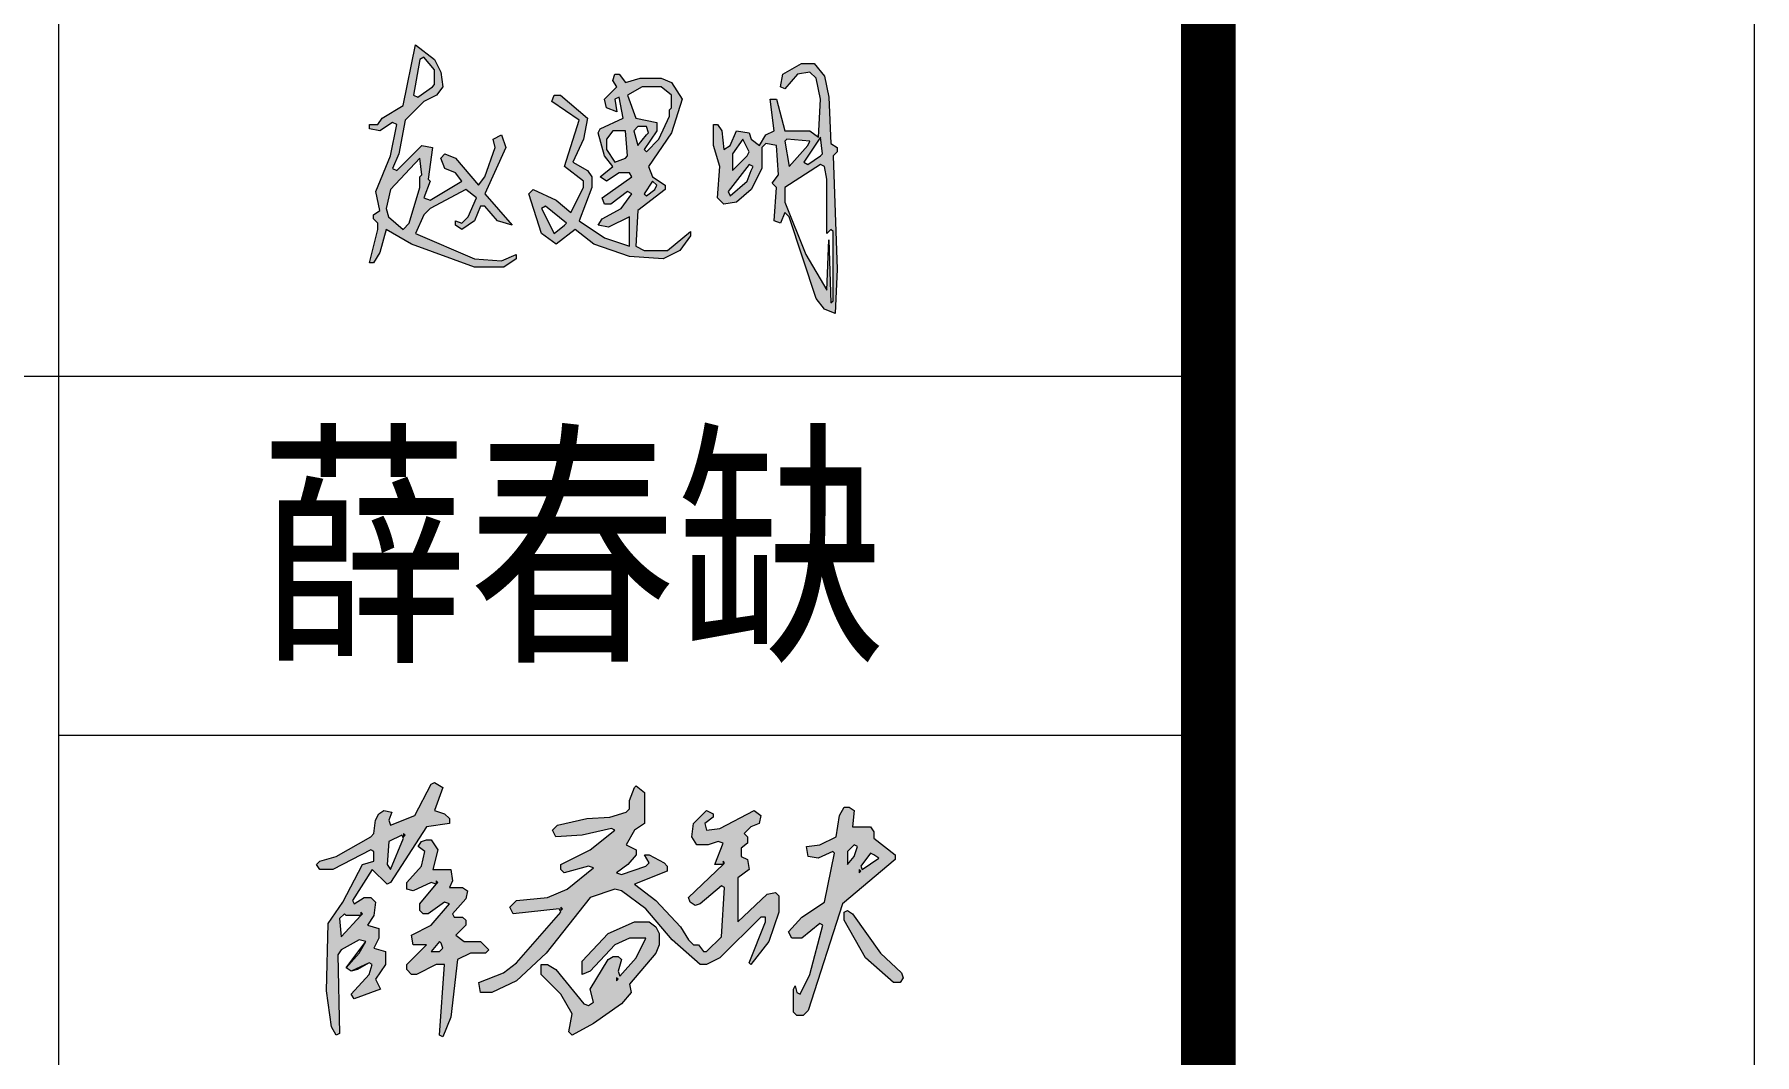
# Model space of a CAD drawing. Header units: inches. Extents: x -3272461 to -2504170, y 403793 to 1071042.
# Drawn here: x -2945426 to -2940702, y 654995 to 657795 of the extents above; entities that cross this region are included whole.
import ezdxf
from ezdxf.enums import TextEntityAlignment as Align

# ---------------------------------------------------------------- set-up
doc = ezdxf.new("R2010")
doc.units = ezdxf.units.IN
doc.header["$LTSCALE"] = 1000
doc.header["$MEASUREMENT"] = 0
doc.linetypes.add('LENGSHUI', pattern=[22, 20, -1, 0, -1])
doc.layers.get('0').update_dxf_attribs({"lineweight": 18})
doc.layers.add('00签名', color=7, linetype='LENGSHUI', lineweight=18)
doc.layers.add('PUB_TITLE', color=153, linetype='Continuous', lineweight=18)
doc.styles.add('-黑体', font='', dxfattribs={"width": 0.7})
doc.styles.get('-黑体').set_extended_font_data('微软雅黑')

msp = doc.modelspace()

# ---------------------------------------------------------------- hatches: boundary and pattern name
h = msp.add_hatch(color=256)
h.paths.add_polyline_path([(-2944412.3, 655588.3), (-2944416.8, 655597.3), (-2944452.8, 655579.3), (-2944457.3, 655516.3), (-2944448.3, 655502.8)], flags=0)
h.paths.add_polyline_path([(-2944335.8, 655736.8), (-2944326.8, 655741.3), (-2944304.3, 655727.8), (-2944326.8, 655664.8), (-2944299.8, 655655.8), (-2944286.3, 655642.3), (-2944286.3, 655628.8), (-2944349.3, 655619.8), (-2944448.3, 655466.8), (-2944457.3, 655462.3), (-2944497.8, 655502.8), (-2944551.8, 655417.3), (-2944547.3, 655408.3), (-2944520.3, 655426.3), (-2944502.3, 655426.3), (-2944488.8, 655412.8), (-2944493.3, 655376.8), (-2944511.3, 655349.8), (-2944479.8, 655340.8), (-2944479.8, 655313.8), (-2944493.3, 655286.8), (-2944461.8, 655277.8), (-2944461.8, 655241.8), (-2944488.8, 655201.3), (-2944475.3, 655174.3), (-2944547.3, 655147.3), (-2944556.3, 655160.8), (-2944506.8, 655214.8), (-2944497.8, 655241.8), (-2944506.8, 655246.3), (-2944538.3, 655228.3), (-2944556.3, 655223.8), (-2944569.8, 655232.8), (-2944533.8, 655273.3), (-2944515.8, 655304.8), (-2944533.8, 655309.3), (-2944583.3, 655282.3), (-2944592.3, 655268.8), (-2944587.8, 655052.8), (-2944596.8, 655048.3), (-2944610.3, 655070.8), (-2944623.8, 655169.8), (-2944619.3, 655354.3), (-2944578.8, 655412.8), (-2944524.8, 655516.3), (-2944493.3, 655525.3), (-2944493.3, 655552.3), (-2944502.3, 655556.8), (-2944605.8, 655502.8), (-2944641.8, 655502.8), (-2944650.8, 655516.3), (-2944641.8, 655525.3), (-2944596.8, 655538.8), (-2944502.3, 655592.8), (-2944493.3, 655601.8), (-2944488.8, 655637.8), (-2944479.8, 655655.8), (-2944466.3, 655664.8), (-2944443.8, 655660.3), (-2944452.8, 655637.8), (-2944448.3, 655624.3), (-2944380.8, 655651.3)], flags=0)
h.paths.add_polyline_path([(-2944569.8, 655376.8), (-2944574.3, 655381.3), (-2944587.8, 655367.8), (-2944583.3, 655318.3), (-2944529.3, 655376.8)], flags=0)
h.paths.add_polyline_path([(-2944349.3, 655583.8), (-2944335.8, 655583.8), (-2944317.8, 655556.8), (-2944331.3, 655502.8), (-2944281.8, 655502.8), (-2944277.3, 655471.3), (-2944286.3, 655453.3), (-2944250.3, 655453.3), (-2944236.8, 655444.3), (-2944241.3, 655421.8), (-2944277.3, 655381.3), (-2944272.8, 655372.3), (-2944250.3, 655372.3), (-2944241.3, 655363.3), (-2944241.3, 655349.8), (-2944268.3, 655322.8), (-2944245.8, 655304.8), (-2944200.8, 655304.8), (-2944178.3, 655282.3), (-2944187.3, 655273.3), (-2944227.8, 655273.3), (-2944263.8, 655255.3), (-2944281.8, 655097.8), (-2944304.3, 655043.8), (-2944313.3, 655048.3), (-2944299.8, 655241.8), (-2944322.3, 655241.8), (-2944376.3, 655214.8), (-2944389.8, 655214.8), (-2944403.3, 655228.3), (-2944403.3, 655241.8), (-2944349.3, 655295.8), (-2944385.3, 655295.8), (-2944389.8, 655322.8), (-2944335.8, 655349.8), (-2944286.3, 655408.3), (-2944299.8, 655412.8), (-2944344.8, 655381.3), (-2944358.3, 655381.3), (-2944367.3, 655390.3), (-2944367.3, 655408.3), (-2944322.3, 655462.3), (-2944335.8, 655466.8), (-2944385.3, 655444.3), (-2944403.3, 655448.8), (-2944403.3, 655466.8), (-2944362.8, 655511.8), (-2944353.8, 655552.3), (-2944371.8, 655565.8), (-2944362.8, 655579.3)], flags=0)
h.paths.add_polyline_path([(-2944308.8, 655300.3), (-2944313.3, 655304.8), (-2944335.8, 655277.8), (-2944313.3, 655277.8), (-2944304.3, 655286.8)], flags=0)
h.paths.add_polyline_path([(-2943777.8, 655727.8), (-2943773.3, 655732.3), (-2943750.8, 655714.3), (-2943750.8, 655628.8), (-2943777.8, 655610.8), (-2943800.3, 655570.3), (-2943773.3, 655556.8), (-2943773.3, 655543.3), (-2943795.8, 655516.3), (-2943827.3, 655493.8), (-2943813.8, 655489.3), (-2943746.3, 655511.8), (-2943737.3, 655520.8), (-2943750.8, 655543.3), (-2943737.3, 655543.3), (-2943696.8, 655520.8), (-2943687.8, 655511.8), (-2943687.8, 655498.3), (-2943777.8, 655462.3), (-2943719.3, 655417.3), (-2943651.8, 655345.3), (-2943629.3, 655309.3), (-2943615.8, 655295.8), (-2943602.3, 655295.8), (-2943588.8, 655277.8), (-2943579.8, 655277.8), (-2943539.3, 655318.3), (-2943530.3, 655453.3), (-2943539.3, 655457.8), (-2943597.8, 655408.3), (-2943611.3, 655403.8), (-2943624.8, 655412.8), (-2943629.3, 655426.3), (-2943534.8, 655516.3), (-2943557.3, 655516.3), (-2943534.8, 655574.8), (-2943548.3, 655579.3), (-2943575.3, 655570.3), (-2943606.8, 655570.3), (-2943620.3, 655592.8), (-2943615.8, 655628.8), (-2943579.8, 655664.8), (-2943561.8, 655655.8), (-2943561.8, 655646.8), (-2943584.3, 655628.8), (-2943579.8, 655610.8), (-2943543.8, 655615.3), (-2943449.3, 655664.8), (-2943431.3, 655651.3), (-2943435.8, 655628.8), (-2943458.3, 655619.8), (-2943476.3, 655601.8), (-2943467.3, 655592.8), (-2943467.3, 655574.8), (-2943485.3, 655561.3), (-2943485.3, 655538.8), (-2943467.3, 655529.8), (-2943462.8, 655502.8), (-2943494.3, 655480.3), (-2943494.3, 655358.8), (-2943413.3, 655435.3), (-2943390.8, 655439.8), (-2943381.8, 655430.8), (-2943381.8, 655385.8), (-2943408.8, 655304.8), (-2943458.3, 655241.8), (-2943462.8, 655246.3), (-2943417.8, 655358.8), (-2943417.8, 655372.3), (-2943431.3, 655372.3), (-2943543.8, 655259.8), (-2943579.8, 655241.8), (-2943597.8, 655241.8), (-2943674.3, 655309.3), (-2943746.3, 655394.8), (-2943813.8, 655444.3), (-2943831.8, 655448.8), (-2943899.3, 655426.3), (-2944020.8, 655273.3), (-2944101.8, 655196.8), (-2944169.3, 655165.3), (-2944200.8, 655165.3), (-2944205.3, 655192.3), (-2944137.8, 655219.3), (-2944101.8, 655246.3), (-2943980.3, 655385.8), (-2943984.8, 655394.8), (-2944110.8, 655381.3), (-2944119.8, 655399.3), (-2944101.8, 655417.3), (-2944016.3, 655426.3), (-2943962.3, 655448.8), (-2943890.3, 655507.3), (-2943903.8, 655511.8), (-2943971.3, 655493.8), (-2943980.3, 655502.8), (-2943980.3, 655516.3), (-2943899.3, 655556.8), (-2943831.8, 655610.8), (-2943840.8, 655615.3), (-2943921.8, 655597.3), (-2943993.8, 655592.8), (-2944002.8, 655610.8), (-2943989.3, 655624.3), (-2943908.3, 655642.3), (-2943845.3, 655646.8), (-2943800.3, 655660.3), (-2943791.3, 655669.3), (-2943791.3, 655691.8)], flags=0)
h.paths.add_polyline_path([(-2943777.8, 655358.8), (-2943737.3, 655358.8), (-2943719.3, 655345.3), (-2943710.3, 655327.3), (-2943710.3, 655295.8), (-2943719.3, 655273.3), (-2943791.3, 655187.8), (-2943786.8, 655165.3), (-2943813.8, 655133.8), (-2943890.3, 655079.8), (-2943948.8, 655048.3), (-2943957.8, 655057.3), (-2943948.8, 655106.8), (-2943980.3, 655160.8), (-2944034.3, 655214.8), (-2944034.3, 655241.8), (-2944016.3, 655241.8), (-2943993.8, 655228.3), (-2943917.3, 655133.8), (-2943903.8, 655129.3), (-2943890.3, 655138.3), (-2943899.3, 655174.3), (-2943849.8, 655255.3), (-2943836.3, 655264.3), (-2943822.8, 655264.3), (-2943813.8, 655255.3), (-2943822.8, 655223.8), (-2943818.3, 655210.3), (-2943773.3, 655259.8), (-2943746.3, 655313.8), (-2943791.3, 655313.8), (-2943831.8, 655295.8), (-2943899.3, 655223.8), (-2943921.8, 655214.8), (-2943921.8, 655250.8), (-2943849.8, 655327.3)], flags=0)
h.paths.add_polyline_path([(-2943201.8, 655673.8), (-2943188.3, 655673.8), (-2943174.8, 655664.8), (-2943179.3, 655619.8), (-2943129.8, 655619.8), (-2943120.8, 655606.3), (-2943120.8, 655588.3), (-2943062.3, 655543.3), (-2943062.3, 655529.8), (-2943206.3, 655408.3), (-2943300.8, 655115.8), (-2943314.3, 655102.3), (-2943332.3, 655102.3), (-2943341.3, 655111.3), (-2943341.3, 655174.3), (-2943336.8, 655183.3), (-2943332.3, 655165.3), (-2943323.3, 655160.8), (-2943296.3, 655214.8), (-2943260.3, 655349.8), (-2943269.3, 655354.3), (-2943318.8, 655313.8), (-2943345.8, 655313.8), (-2943354.8, 655331.8), (-2943318.8, 655372.3), (-2943255.8, 655412.8), (-2943228.8, 655547.8), (-2943233.3, 655552.3), (-2943273.8, 655534.3), (-2943300.8, 655538.8), (-2943305.3, 655565.8), (-2943269.3, 655570.3), (-2943224.3, 655592.8), (-2943215.3, 655651.3)], flags=0)
h.paths.add_polyline_path([(-2943201.8, 655385.8), (-2943192.8, 655390.3), (-2943179.3, 655381.3), (-2943102.8, 655273.3), (-2943044.3, 655219.3), (-2943039.8, 655205.8), (-2943048.8, 655192.3), (-2943066.8, 655192.3), (-2943143.3, 655259.8), (-2943201.8, 655363.3)], flags=0)
h.paths.add_polyline_path([(-2943120.8, 655543.3), (-2943129.8, 655547.8), (-2943156.8, 655511.8), (-2943152.3, 655502.8), (-2943107.3, 655534.3)], flags=0)
h.paths.add_polyline_path([(-2943165.8, 655565.8), (-2943174.8, 655570.3), (-2943192.8, 655552.3), (-2943192.8, 655516.3), (-2943174.8, 655538.8)], flags=0)
at = {"layer": '00签名', "linetype": 'Continuous'}
h = msp.add_hatch(color=256, dxfattribs=at)
h.paths.add_polyline_path([(-2944355.9, 657611.3), (-2944321.3, 657628.6), (-2944304, 657651.6), (-2944309.8, 657691.9), (-2944327.1, 657726.5), (-2944378.9, 657766.8), (-2944413.5, 657599.8), (-2944471.1, 657565.2), (-2944482.6, 657547.9), (-2944505.6, 657547.9), (-2944505.6, 657536.4), (-2944476.8, 657530.7), (-2944442.3, 657553.7), (-2944430.8, 657547.9), (-2944448, 657461.5), (-2944488.4, 657363.6), (-2944476.8, 657311.8), (-2944494.1, 657300.3), (-2944494.1, 657288.7), (-2944482.6, 657277.2), (-2944482.6, 657259.9), (-2944505.6, 657167.8), (-2944494.1, 657167.8), (-2944476.8, 657196.6), (-2944459.6, 657259.9), (-2944390.4, 657219.6), (-2944217.6, 657156.3), (-2944137, 657156.3), (-2944102.4, 657179.3), (-2944102.4, 657190.8), (-2944142.8, 657173.5), (-2944217.6, 657179.3), (-2944378.9, 657248.4), (-2944355.9, 657300.3), (-2944338.6, 657317.5), (-2944240.7, 657369.4), (-2944211.9, 657346.3), (-2944234.9, 657294.5), (-2944252.2, 657277.2), (-2944269.5, 657283), (-2944269.5, 657271.5), (-2944252.2, 657259.9), (-2944217.6, 657283), (-2944200.4, 657323.3), (-2944188.8, 657323.3), (-2944154.3, 657283), (-2944114, 657271.5), (-2944188.8, 657357.9), (-2944131.2, 657484.6), (-2944142.8, 657519.1), (-2944165.8, 657507.6), (-2944160, 657484.6), (-2944188.8, 657403.9), (-2944206.1, 657380.9), (-2944269.5, 657455.8), (-2944298.3, 657467.3), (-2944309.8, 657455.8), (-2944298.3, 657427), (-2944269.5, 657415.5), (-2944252.2, 657392.4), (-2944338.6, 657340.6), (-2944355.9, 657346.3), (-2944338.6, 657392.4), (-2944344.4, 657398.2), (-2944332.8, 657484.6), (-2944361.6, 657490.3), (-2944430.8, 657421.2), (-2944442.3, 657427), (-2944425, 657467.3), (-2944407.7, 657559.5)], flags=0)
h.paths.add_polyline_path([(-2944384.7, 657628.6), (-2944367.4, 657726.5), (-2944355.9, 657732.3), (-2944327.1, 657697.7), (-2944327.1, 657657.4), (-2944332.8, 657651.6), (-2944373.2, 657622.8)], flags=0)
h.paths.add_polyline_path([(-2944367.4, 657455.8), (-2944361.6, 657409.7), (-2944367.4, 657403.9), (-2944367.4, 657375.1), (-2944396.2, 657277.2), (-2944413.5, 657259.9), (-2944453.8, 657294.5), (-2944459.6, 657317.5), (-2944448, 657369.4)], flags=0)
h = msp.add_hatch(color=256, dxfattribs=at)
h.paths.add_polyline_path([(-2943676.2, 657663.1), (-2943705, 657674.7), (-2943762.6, 657674.7), (-2943802.9, 657663.1), (-2943820.2, 657686.2), (-2943831.7, 657686.2), (-2943837.5, 657668.9), (-2943826, 657651.6), (-2943860.5, 657617.1), (-2943854.8, 657594), (-2943826, 657582.5), (-2943831.7, 657617.1), (-2943820.2, 657622.8), (-2943808.7, 657565.2), (-2943872, 657536.4), (-2943877.8, 657524.9), (-2943860.5, 657461.5), (-2943837.5, 657432.7), (-2943872, 657403.9), (-2943854.8, 657392.4), (-2943820.2, 657415.5), (-2943791.4, 657415.5), (-2943785.6, 657403.9), (-2943866.3, 657346.3), (-2943860.5, 657329.1), (-2943843.2, 657329.1), (-2943797.2, 657363.6), (-2943785.6, 657357.9), (-2943814.4, 657317.5), (-2943866.3, 657288.7), (-2943877.8, 657271.5), (-2943849, 657265.7), (-2943791.4, 657294.5), (-2943791.4, 657213.9), (-2943860.5, 657236.9), (-2943929.6, 657283), (-2943895.1, 657375.1), (-2943895.1, 657403.9), (-2943906.6, 657421.2), (-2943946.9, 657444.3), (-2943918.1, 657507.6), (-2943906.6, 657565.2), (-2943981.5, 657628.6), (-2943998.8, 657628.6), (-2944004.5, 657611.3), (-2943929.6, 657559.5), (-2943970, 657432.7), (-2943918.1, 657392.4), (-2943918.1, 657375.1), (-2943952.7, 657306), (-2943993, 657340.6), (-2944056.4, 657369.4), (-2944067.9, 657357.9), (-2944033.3, 657248.4), (-2943993, 657219.6), (-2943941.2, 657259.9), (-2943889.3, 657219.6), (-2943791.4, 657185.1), (-2943699.2, 657179.3), (-2943653.2, 657202.3), (-2943624.4, 657242.7), (-2943624.4, 657254.2), (-2943687.7, 657202.3), (-2943751.1, 657202.3), (-2943774.1, 657213.9), (-2943768.4, 657311.8), (-2943693.5, 657369.4), (-2943693.5, 657380.9), (-2943728, 657403.9), (-2943739.6, 657432.7), (-2943676.2, 657524.9), (-2943647.4, 657617.1)], flags=0)
h.paths.add_polyline_path([(-2943797.2, 657628.6), (-2943756.8, 657651.6), (-2943705, 657651.6), (-2943676.2, 657628.6), (-2943676.2, 657594), (-2943682, 657588.3), (-2943682, 657571), (-2943710.8, 657507.6), (-2943745.3, 657473.1), (-2943751.1, 657478.8), (-2943716.5, 657530.7), (-2943716.5, 657553.7), (-2943774.1, 657565.2)], flags=0)
h.paths.add_polyline_path([(-2943802.9, 657530.7), (-2943797.2, 657461.5), (-2943802.9, 657455.8), (-2943831.7, 657444.3), (-2943854.8, 657478.8), (-2943854.8, 657507.6), (-2943837.5, 657530.7)], flags=0)
h.paths.add_polyline_path([(-2943768.4, 657542.2), (-2943745.3, 657542.2), (-2943739.6, 657524.9), (-2943745.3, 657519.1), (-2943768.4, 657490.3), (-2943779.9, 657530.7)], flags=0)
h.paths.add_polyline_path([(-2943728, 657392.4), (-2943716.5, 657380.9), (-2943722.3, 657369.4), (-2943745.3, 657352.1), (-2943751.1, 657357.9)], flags=0)
h.paths.add_polyline_path([(-2944021.8, 657323.3), (-2943964.2, 657277.2), (-2943970, 657271.5), (-2943998.8, 657248.4), (-2944033.3, 657317.5)], flags=0)
h.paths.add_polyline_path([(-2943388.2, 657617.1), (-2943405.5, 657617.1), (-2943394, 657530.7), (-2943417, 657519.1), (-2943434.3, 657490.3), (-2943457.3, 657507.6), (-2943463.1, 657524.9), (-2943497.6, 657530.7), (-2943514.9, 657490.3), (-2943532.2, 657478.8), (-2943538, 657530.7), (-2943549.5, 657547.9), (-2943561, 657547.9), (-2943561, 657490.3), (-2943543.7, 657432.7), (-2943549.5, 657346.3), (-2943532.2, 657329.1), (-2943497.6, 657334.8), (-2943457.3, 657369.4), (-2943428.5, 657427), (-2943428.5, 657484.6), (-2943417, 657496.1), (-2943388.2, 657490.3), (-2943382.4, 657409.7), (-2943399.7, 657386.7), (-2943388.2, 657375.1), (-2943394, 657283), (-2943376.7, 657277.2), (-2943365.2, 657306), (-2943353.6, 657294.5), (-2943278.8, 657069.9), (-2943255.7, 657041.1), (-2943226.9, 657029.5), (-2943221.2, 657150.5), (-2943232.7, 657461.5), (-2943221.2, 657473.1), (-2943221.2, 657484.6), (-2943238.4, 657496.1), (-2943244.2, 657622.8), (-2943255.7, 657680.4), (-2943284.5, 657715), (-2943319.1, 657715), (-2943370.9, 657686.2), (-2943376.7, 657651.6), (-2943365.2, 657645.9), (-2943330.6, 657686.2), (-2943296, 657691.9), (-2943278.8, 657674.7), (-2943267.2, 657617.1), (-2943273, 657513.4), (-2943296, 657530.7), (-2943365.2, 657530.7)], flags=0)
h.paths.add_polyline_path([(-2943359.4, 657507.6), (-2943296, 657501.9), (-2943301.8, 657490.3), (-2943353.6, 657432.7), (-2943365.2, 657501.9)], flags=0)
h.paths.add_polyline_path([(-2943463.1, 657473.1), (-2943468.8, 657461.5), (-2943509.2, 657421.2), (-2943509.2, 657467.3), (-2943480.4, 657507.6)], flags=0)
h.paths.add_polyline_path([(-2943267.2, 657513.4), (-2943261.5, 657467.3), (-2943267.2, 657461.5), (-2943301.8, 657438.5), (-2943313.3, 657444.3)], flags=0)
h.paths.add_polyline_path([(-2943451.6, 657432.7), (-2943457.3, 657421.2), (-2943468.8, 657392.4), (-2943514.9, 657352.1), (-2943520.7, 657363.6), (-2943463.1, 657438.5)], flags=0)
h.paths.add_polyline_path([(-2943267.2, 657438.5), (-2943255.7, 657432.7), (-2943250, 657398.2), (-2943250, 657248.4), (-2943238.4, 657259.9), (-2943232.7, 657254.2), (-2943232.7, 657064.1), (-2943238.4, 657058.3), (-2943244.2, 657231.1), (-2943250, 657092.9), (-2943307.6, 657190.8), (-2943365.2, 657334.8), (-2943365.2, 657375.1)], flags=0)

# ---------------------------------------------------------------- linework, layer by layer
at = {"linetype": 'Continuous'}
for points in [[(-2944335.8, 655736.8), (-2944326.8, 655741.3), (-2944304.3, 655727.8), (-2944326.8, 655664.8), (-2944299.8, 655655.8), (-2944286.3, 655642.3), (-2944286.3, 655628.8), (-2944349.3, 655619.8), (-2944448.3, 655466.8), (-2944457.3, 655462.3), (-2944497.8, 655502.8), (-2944551.8, 655417.3), (-2944547.3, 655408.3), (-2944520.3, 655426.3), (-2944502.3, 655426.3), (-2944488.8, 655412.8), (-2944493.3, 655376.8), (-2944511.3, 655349.8), (-2944479.8, 655340.8), (-2944479.8, 655313.8), (-2944493.3, 655286.8), (-2944461.8, 655277.8), (-2944461.8, 655241.8), (-2944488.8, 655201.3), (-2944475.3, 655174.3), (-2944547.3, 655147.3), (-2944556.3, 655160.8), (-2944506.8, 655214.8), (-2944497.8, 655241.8), (-2944506.8, 655246.3), (-2944556.3, 655223.8), (-2944569.8, 655232.8), (-2944515.8, 655304.8), (-2944533.8, 655309.3), (-2944583.3, 655282.3), (-2944592.3, 655268.8), (-2944587.8, 655052.8), (-2944596.8, 655048.3), (-2944610.3, 655070.8), (-2944623.8, 655169.8), (-2944619.3, 655354.3), (-2944578.8, 655412.8), (-2944524.8, 655516.3), (-2944493.3, 655525.3), (-2944493.3, 655552.3), (-2944502.3, 655556.8), (-2944605.8, 655502.8), (-2944641.8, 655502.8), (-2944650.8, 655516.3), (-2944641.8, 655525.3), (-2944596.8, 655538.8), (-2944502.3, 655592.8), (-2944493.3, 655601.8), (-2944488.8, 655637.8), (-2944479.8, 655655.8), (-2944466.3, 655664.8), (-2944443.8, 655660.3), (-2944452.8, 655637.8), (-2944448.3, 655624.3), (-2944380.8, 655651.3), (-2944335.8, 655736.8)], [(-2944335.8, 655736.8), (-2944326.8, 655741.3), (-2944304.3, 655727.8), (-2944326.8, 655664.8), (-2944299.8, 655655.8), (-2944286.3, 655642.3), (-2944286.3, 655628.8), (-2944349.3, 655619.8), (-2944448.3, 655466.8), (-2944457.3, 655462.3), (-2944497.8, 655502.8), (-2944551.8, 655417.3), (-2944547.3, 655408.3), (-2944520.3, 655426.3), (-2944502.3, 655426.3), (-2944488.8, 655412.8), (-2944493.3, 655376.8), (-2944511.3, 655349.8), (-2944479.8, 655340.8), (-2944479.8, 655313.8), (-2944493.3, 655286.8), (-2944461.8, 655277.8), (-2944461.8, 655241.8), (-2944488.8, 655201.3), (-2944475.3, 655174.3), (-2944547.3, 655147.3), (-2944556.3, 655160.8), (-2944506.8, 655214.8), (-2944497.8, 655241.8), (-2944506.8, 655246.3), (-2944538.3, 655228.3), (-2944556.3, 655223.8), (-2944569.8, 655232.8), (-2944533.8, 655273.3), (-2944515.8, 655304.8), (-2944533.8, 655309.3), (-2944583.3, 655282.3), (-2944592.3, 655268.8), (-2944587.8, 655052.8), (-2944596.8, 655048.3), (-2944610.3, 655070.8), (-2944623.8, 655169.8), (-2944619.3, 655354.3), (-2944578.8, 655412.8), (-2944524.8, 655516.3), (-2944493.3, 655525.3), (-2944493.3, 655552.3), (-2944502.3, 655556.8), (-2944605.8, 655502.8), (-2944641.8, 655502.8), (-2944650.8, 655516.3), (-2944641.8, 655525.3), (-2944596.8, 655538.8), (-2944502.3, 655592.8), (-2944493.3, 655601.8), (-2944488.8, 655637.8), (-2944479.8, 655655.8), (-2944466.3, 655664.8), (-2944443.8, 655660.3), (-2944452.8, 655637.8), (-2944448.3, 655624.3), (-2944380.8, 655651.3), (-2944335.8, 655736.8)], [(-2943777.8, 655727.8), (-2943773.3, 655732.3), (-2943750.8, 655714.3), (-2943750.8, 655628.8), (-2943777.8, 655610.8), (-2943800.3, 655570.3), (-2943773.3, 655556.8), (-2943773.3, 655543.3), (-2943795.8, 655516.3), (-2943827.3, 655493.8), (-2943813.8, 655489.3), (-2943746.3, 655511.8), (-2943737.3, 655520.8), (-2943750.8, 655543.3), (-2943737.3, 655543.3), (-2943696.8, 655520.8), (-2943687.8, 655511.8), (-2943687.8, 655498.3), (-2943777.8, 655462.3), (-2943719.3, 655417.3), (-2943651.8, 655345.3), (-2943629.3, 655309.3), (-2943615.8, 655295.8), (-2943602.3, 655295.8), (-2943588.8, 655277.8), (-2943579.8, 655277.8), (-2943539.3, 655318.3), (-2943530.3, 655453.3), (-2943539.3, 655457.8), (-2943597.8, 655408.3), (-2943611.3, 655403.8), (-2943624.8, 655412.8), (-2943629.3, 655426.3), (-2943534.8, 655516.3), (-2943557.3, 655516.3), (-2943534.8, 655574.8), (-2943548.3, 655579.3), (-2943575.3, 655570.3), (-2943606.8, 655570.3), (-2943620.3, 655592.8), (-2943615.8, 655628.8), (-2943579.8, 655664.8), (-2943561.8, 655655.8), (-2943561.8, 655646.8), (-2943584.3, 655628.8), (-2943579.8, 655610.8), (-2943543.8, 655615.3), (-2943449.3, 655664.8), (-2943431.3, 655651.3), (-2943435.8, 655628.8), (-2943458.3, 655619.8), (-2943476.3, 655601.8), (-2943467.3, 655592.8), (-2943467.3, 655574.8), (-2943485.3, 655561.3), (-2943485.3, 655538.8), (-2943467.3, 655529.8), (-2943462.8, 655502.8), (-2943494.3, 655480.3), (-2943494.3, 655358.8), (-2943413.3, 655435.3), (-2943390.8, 655439.8), (-2943381.8, 655430.8), (-2943381.8, 655385.8), (-2943408.8, 655304.8), (-2943458.3, 655241.8), (-2943462.8, 655246.3), (-2943417.8, 655358.8), (-2943417.8, 655372.3), (-2943431.3, 655372.3), (-2943543.8, 655259.8), (-2943579.8, 655241.8), (-2943597.8, 655241.8), (-2943674.3, 655309.3), (-2943746.3, 655394.8), (-2943813.8, 655444.3), (-2943831.8, 655448.8), (-2943899.3, 655426.3), (-2944020.8, 655273.3), (-2944101.8, 655196.8), (-2944169.3, 655165.3), (-2944200.8, 655165.3), (-2944205.3, 655192.3), (-2944137.8, 655219.3), (-2944101.8, 655246.3), (-2943980.3, 655385.8), (-2943984.8, 655394.8), (-2944110.8, 655381.3), (-2944119.8, 655399.3), (-2944101.8, 655417.3), (-2944016.3, 655426.3), (-2943962.3, 655448.8), (-2943890.3, 655507.3), (-2943903.8, 655511.8), (-2943971.3, 655493.8), (-2943980.3, 655502.8), (-2943980.3, 655516.3), (-2943899.3, 655556.8), (-2943831.8, 655610.8), (-2943840.8, 655615.3), (-2943921.8, 655597.3), (-2943993.8, 655592.8), (-2944002.8, 655610.8), (-2943989.3, 655624.3), (-2943908.3, 655642.3), (-2943845.3, 655646.8), (-2943800.3, 655660.3), (-2943791.3, 655669.3), (-2943791.3, 655691.8), (-2943777.8, 655727.8)], [(-2943777.8, 655727.8), (-2943773.3, 655732.3), (-2943750.8, 655714.3), (-2943750.8, 655628.8), (-2943777.8, 655610.8), (-2943800.3, 655570.3), (-2943773.3, 655556.8), (-2943773.3, 655543.3), (-2943795.8, 655516.3), (-2943827.3, 655493.8), (-2943813.8, 655489.3), (-2943746.3, 655511.8), (-2943737.3, 655520.8), (-2943750.8, 655543.3), (-2943737.3, 655543.3), (-2943696.8, 655520.8), (-2943687.8, 655511.8), (-2943687.8, 655498.3), (-2943777.8, 655462.3), (-2943719.3, 655417.3), (-2943651.8, 655345.3), (-2943629.3, 655309.3), (-2943615.8, 655295.8), (-2943602.3, 655295.8), (-2943588.8, 655277.8), (-2943579.8, 655277.8), (-2943539.3, 655318.3), (-2943530.3, 655453.3), (-2943539.3, 655457.8), (-2943597.8, 655408.3), (-2943611.3, 655403.8), (-2943624.8, 655412.8), (-2943629.3, 655426.3), (-2943534.8, 655516.3), (-2943557.3, 655516.3), (-2943534.8, 655574.8), (-2943548.3, 655579.3), (-2943575.3, 655570.3), (-2943606.8, 655570.3), (-2943620.3, 655592.8), (-2943615.8, 655628.8), (-2943579.8, 655664.8), (-2943561.8, 655655.8), (-2943561.8, 655646.8), (-2943584.3, 655628.8), (-2943579.8, 655610.8), (-2943543.8, 655615.3), (-2943449.3, 655664.8), (-2943431.3, 655651.3), (-2943435.8, 655628.8), (-2943458.3, 655619.8), (-2943476.3, 655601.8), (-2943467.3, 655592.8), (-2943467.3, 655574.8), (-2943485.3, 655561.3), (-2943485.3, 655538.8), (-2943467.3, 655529.8), (-2943462.8, 655502.8), (-2943494.3, 655480.3), (-2943494.3, 655358.8), (-2943413.3, 655435.3), (-2943390.8, 655439.8), (-2943381.8, 655430.8), (-2943381.8, 655385.8), (-2943408.8, 655304.8), (-2943458.3, 655241.8), (-2943462.8, 655246.3), (-2943417.8, 655358.8), (-2943417.8, 655372.3), (-2943431.3, 655372.3), (-2943543.8, 655259.8), (-2943579.8, 655241.8), (-2943597.8, 655241.8), (-2943674.3, 655309.3), (-2943746.3, 655394.8), (-2943813.8, 655444.3), (-2943831.8, 655448.8), (-2943899.3, 655426.3), (-2944020.8, 655273.3), (-2944101.8, 655196.8), (-2944169.3, 655165.3), (-2944200.8, 655165.3), (-2944205.3, 655192.3), (-2944137.8, 655219.3), (-2944101.8, 655246.3), (-2943980.3, 655385.8), (-2943984.8, 655394.8), (-2944110.8, 655381.3), (-2944119.8, 655399.3), (-2944101.8, 655417.3), (-2944016.3, 655426.3), (-2943962.3, 655448.8), (-2943890.3, 655507.3), (-2943903.8, 655511.8), (-2943971.3, 655493.8), (-2943980.3, 655502.8), (-2943980.3, 655516.3), (-2943899.3, 655556.8), (-2943831.8, 655610.8), (-2943840.8, 655615.3), (-2943921.8, 655597.3), (-2943993.8, 655592.8), (-2944002.8, 655610.8), (-2943989.3, 655624.3), (-2943908.3, 655642.3), (-2943845.3, 655646.8), (-2943800.3, 655660.3), (-2943791.3, 655669.3), (-2943791.3, 655691.8), (-2943777.8, 655727.8)], [(-2943201.8, 655673.8), (-2943188.3, 655673.8), (-2943174.8, 655664.8), (-2943179.3, 655619.8), (-2943129.8, 655619.8), (-2943120.8, 655606.3), (-2943120.8, 655588.3), (-2943062.3, 655543.3), (-2943062.3, 655529.8), (-2943206.3, 655408.3), (-2943300.8, 655115.8), (-2943314.3, 655102.3), (-2943332.3, 655102.3), (-2943341.3, 655111.3), (-2943341.3, 655174.3), (-2943336.8, 655183.3), (-2943332.3, 655165.3), (-2943323.3, 655160.8), (-2943296.3, 655214.8), (-2943260.3, 655349.8), (-2943269.3, 655354.3), (-2943318.8, 655313.8), (-2943345.8, 655313.8), (-2943354.8, 655331.8), (-2943318.8, 655372.3), (-2943255.8, 655412.8), (-2943228.8, 655547.8), (-2943233.3, 655552.3), (-2943273.8, 655534.3), (-2943300.8, 655538.8), (-2943305.3, 655565.8), (-2943269.3, 655570.3), (-2943224.3, 655592.8), (-2943215.3, 655651.3), (-2943201.8, 655673.8)], [(-2943201.8, 655673.8), (-2943188.3, 655673.8), (-2943174.8, 655664.8), (-2943179.3, 655619.8), (-2943129.8, 655619.8), (-2943120.8, 655606.3), (-2943120.8, 655588.3), (-2943062.3, 655543.3), (-2943062.3, 655529.8), (-2943206.3, 655408.3), (-2943300.8, 655115.8), (-2943314.3, 655102.3), (-2943332.3, 655102.3), (-2943341.3, 655111.3), (-2943341.3, 655174.3), (-2943336.8, 655183.3), (-2943332.3, 655165.3), (-2943323.3, 655160.8), (-2943296.3, 655214.8), (-2943260.3, 655349.8), (-2943269.3, 655354.3), (-2943318.8, 655313.8), (-2943345.8, 655313.8), (-2943354.8, 655331.8), (-2943318.8, 655372.3), (-2943255.8, 655412.8), (-2943228.8, 655547.8), (-2943233.3, 655552.3), (-2943273.8, 655534.3), (-2943300.8, 655538.8), (-2943305.3, 655565.8), (-2943269.3, 655570.3), (-2943224.3, 655592.8), (-2943215.3, 655651.3), (-2943201.8, 655673.8)], [(-2944412.3, 655588.3), (-2944416.8, 655597.3), (-2944452.8, 655579.3), (-2944457.3, 655516.3), (-2944448.3, 655502.8), (-2944412.3, 655588.3)], [(-2944412.3, 655588.3), (-2944416.8, 655597.3), (-2944452.8, 655579.3), (-2944457.3, 655516.3), (-2944448.3, 655502.8), (-2944412.3, 655588.3)], [(-2944407.8, 655597.3), (-2944412.3, 655601.8), (-2944412.3, 655592.8), (-2944407.8, 655597.3)], [(-2944407.8, 655597.3), (-2944412.3, 655601.8), (-2944412.3, 655592.8), (-2944407.8, 655597.3)], [(-2944349.3, 655583.8), (-2944335.8, 655583.8), (-2944317.8, 655556.8), (-2944331.3, 655502.8), (-2944281.8, 655502.8), (-2944277.3, 655471.3), (-2944286.3, 655453.3), (-2944250.3, 655453.3), (-2944236.8, 655444.3), (-2944241.3, 655421.8), (-2944277.3, 655381.3), (-2944272.8, 655372.3), (-2944250.3, 655372.3), (-2944241.3, 655363.3), (-2944241.3, 655349.8), (-2944268.3, 655322.8), (-2944245.8, 655304.8), (-2944200.8, 655304.8), (-2944178.3, 655282.3), (-2944187.3, 655273.3), (-2944227.8, 655273.3), (-2944263.8, 655255.3), (-2944281.8, 655097.8), (-2944304.3, 655043.8), (-2944313.3, 655048.3), (-2944299.8, 655241.8), (-2944322.3, 655241.8), (-2944376.3, 655214.8), (-2944389.8, 655214.8), (-2944403.3, 655228.3), (-2944403.3, 655241.8), (-2944349.3, 655295.8), (-2944385.3, 655295.8), (-2944389.8, 655322.8), (-2944335.8, 655349.8), (-2944286.3, 655408.3), (-2944299.8, 655412.8), (-2944344.8, 655381.3), (-2944358.3, 655381.3), (-2944367.3, 655390.3), (-2944367.3, 655408.3), (-2944322.3, 655462.3), (-2944335.8, 655466.8), (-2944385.3, 655444.3), (-2944403.3, 655448.8), (-2944403.3, 655466.8), (-2944362.8, 655511.8), (-2944353.8, 655552.3), (-2944371.8, 655565.8), (-2944362.8, 655579.3), (-2944349.3, 655583.8)], [(-2944349.3, 655583.8), (-2944335.8, 655583.8), (-2944317.8, 655556.8), (-2944331.3, 655502.8), (-2944281.8, 655502.8), (-2944277.3, 655471.3), (-2944286.3, 655453.3), (-2944250.3, 655453.3), (-2944236.8, 655444.3), (-2944241.3, 655421.8), (-2944277.3, 655381.3), (-2944272.8, 655372.3), (-2944250.3, 655372.3), (-2944241.3, 655363.3), (-2944241.3, 655349.8), (-2944268.3, 655322.8), (-2944245.8, 655304.8), (-2944200.8, 655304.8), (-2944178.3, 655282.3), (-2944187.3, 655273.3), (-2944227.8, 655273.3), (-2944263.8, 655255.3), (-2944281.8, 655097.8), (-2944304.3, 655043.8), (-2944313.3, 655048.3), (-2944299.8, 655241.8), (-2944322.3, 655241.8), (-2944376.3, 655214.8), (-2944389.8, 655214.8), (-2944403.3, 655228.3), (-2944403.3, 655241.8), (-2944349.3, 655295.8), (-2944385.3, 655295.8), (-2944389.8, 655322.8), (-2944335.8, 655349.8), (-2944286.3, 655408.3), (-2944299.8, 655412.8), (-2944344.8, 655381.3), (-2944358.3, 655381.3), (-2944367.3, 655390.3), (-2944367.3, 655408.3), (-2944322.3, 655462.3), (-2944335.8, 655466.8), (-2944385.3, 655444.3), (-2944403.3, 655448.8), (-2944403.3, 655466.8), (-2944362.8, 655511.8), (-2944353.8, 655552.3), (-2944371.8, 655565.8), (-2944362.8, 655579.3), (-2944349.3, 655583.8)], [(-2943530.3, 655520.8), (-2943534.8, 655525.3), (-2943534.8, 655516.3), (-2943530.3, 655520.8)], [(-2943530.3, 655520.8), (-2943534.8, 655525.3), (-2943534.8, 655516.3), (-2943530.3, 655520.8)], [(-2943165.8, 655565.8), (-2943174.8, 655570.3), (-2943192.8, 655552.3), (-2943192.8, 655516.3), (-2943174.8, 655538.8), (-2943165.8, 655565.8)], [(-2943165.8, 655565.8), (-2943174.8, 655570.3), (-2943192.8, 655552.3), (-2943192.8, 655516.3), (-2943174.8, 655538.8), (-2943165.8, 655565.8)], [(-2943120.8, 655543.3), (-2943129.8, 655547.8), (-2943156.8, 655511.8), (-2943152.3, 655502.8), (-2943107.3, 655534.3), (-2943120.8, 655543.3)], [(-2943120.8, 655543.3), (-2943129.8, 655547.8), (-2943156.8, 655511.8), (-2943152.3, 655502.8), (-2943107.3, 655534.3), (-2943120.8, 655543.3)], [(-2943156.8, 655498.3), (-2943161.3, 655502.8), (-2943161.3, 655493.8), (-2943156.8, 655498.3)], [(-2943156.8, 655498.3), (-2943161.3, 655502.8), (-2943161.3, 655493.8), (-2943156.8, 655498.3)], [(-2944317.8, 655466.8), (-2944322.3, 655471.3), (-2944322.3, 655462.3), (-2944317.8, 655466.8)], [(-2944317.8, 655466.8), (-2944322.3, 655471.3), (-2944322.3, 655462.3), (-2944317.8, 655466.8)], [(-2944524.8, 655381.3), (-2944529.3, 655385.8), (-2944529.3, 655376.8), (-2944524.8, 655381.3)], [(-2944524.8, 655381.3), (-2944529.3, 655385.8), (-2944529.3, 655376.8), (-2944524.8, 655381.3)], [(-2943975.8, 655394.8), (-2943980.3, 655399.3), (-2943980.3, 655390.3), (-2943975.8, 655394.8)], [(-2943975.8, 655394.8), (-2943980.3, 655399.3), (-2943980.3, 655390.3), (-2943975.8, 655394.8)], [(-2943201.8, 655385.8), (-2943192.8, 655390.3), (-2943179.3, 655381.3), (-2943102.8, 655273.3), (-2943044.3, 655219.3), (-2943039.8, 655205.8), (-2943048.8, 655192.3), (-2943066.8, 655192.3), (-2943143.3, 655259.8), (-2943201.8, 655363.3), (-2943201.8, 655385.8)], [(-2943201.8, 655385.8), (-2943192.8, 655390.3), (-2943179.3, 655381.3), (-2943102.8, 655273.3), (-2943044.3, 655219.3), (-2943039.8, 655205.8), (-2943048.8, 655192.3), (-2943066.8, 655192.3), (-2943143.3, 655259.8), (-2943201.8, 655363.3), (-2943201.8, 655385.8)], [(-2944569.8, 655376.8), (-2944574.3, 655381.3), (-2944587.8, 655367.8), (-2944583.3, 655318.3), (-2944529.3, 655376.8), (-2944569.8, 655376.8)], [(-2944569.8, 655376.8), (-2944574.3, 655381.3), (-2944587.8, 655367.8), (-2944583.3, 655318.3), (-2944529.3, 655376.8), (-2944569.8, 655376.8)], [(-2943777.8, 655358.8), (-2943737.3, 655358.8), (-2943719.3, 655345.3), (-2943710.3, 655327.3), (-2943710.3, 655295.8), (-2943719.3, 655273.3), (-2943791.3, 655187.8), (-2943786.8, 655165.3), (-2943813.8, 655133.8), (-2943890.3, 655079.8), (-2943948.8, 655048.3), (-2943957.8, 655057.3), (-2943948.8, 655106.8), (-2943980.3, 655160.8), (-2944034.3, 655214.8), (-2944034.3, 655241.8), (-2944016.3, 655241.8), (-2943993.8, 655228.3), (-2943917.3, 655133.8), (-2943903.8, 655129.3), (-2943890.3, 655138.3), (-2943899.3, 655174.3), (-2943849.8, 655255.3), (-2943836.3, 655264.3), (-2943822.8, 655264.3), (-2943813.8, 655255.3), (-2943822.8, 655223.8), (-2943818.3, 655210.3), (-2943773.3, 655259.8), (-2943746.3, 655313.8), (-2943791.3, 655313.8), (-2943831.8, 655295.8), (-2943899.3, 655223.8), (-2943921.8, 655214.8), (-2943921.8, 655250.8), (-2943849.8, 655327.3), (-2943777.8, 655358.8)], [(-2943777.8, 655358.8), (-2943737.3, 655358.8), (-2943719.3, 655345.3), (-2943710.3, 655327.3), (-2943710.3, 655295.8), (-2943719.3, 655273.3), (-2943791.3, 655187.8), (-2943786.8, 655165.3), (-2943813.8, 655133.8), (-2943890.3, 655079.8), (-2943948.8, 655048.3), (-2943957.8, 655057.3), (-2943948.8, 655106.8), (-2943980.3, 655160.8), (-2944034.3, 655214.8), (-2944034.3, 655241.8), (-2944016.3, 655241.8), (-2943993.8, 655228.3), (-2943917.3, 655133.8), (-2943903.8, 655129.3), (-2943890.3, 655138.3), (-2943899.3, 655174.3), (-2943849.8, 655255.3), (-2943836.3, 655264.3), (-2943822.8, 655264.3), (-2943813.8, 655255.3), (-2943822.8, 655223.8), (-2943818.3, 655210.3), (-2943773.3, 655259.8), (-2943746.3, 655313.8), (-2943791.3, 655313.8), (-2943831.8, 655295.8), (-2943899.3, 655223.8), (-2943921.8, 655214.8), (-2943921.8, 655250.8), (-2943849.8, 655327.3), (-2943777.8, 655358.8)], [(-2944308.8, 655300.3), (-2944313.3, 655304.8), (-2944335.8, 655277.8), (-2944313.3, 655277.8), (-2944304.3, 655286.8), (-2944308.8, 655300.3)], [(-2944308.8, 655300.3), (-2944313.3, 655304.8), (-2944335.8, 655277.8), (-2944313.3, 655277.8), (-2944304.3, 655286.8), (-2944308.8, 655300.3)], [(-2943822.8, 655201.3), (-2943827.3, 655205.8), (-2943827.3, 655196.8), (-2943822.8, 655201.3)], [(-2943822.8, 655201.3), (-2943827.3, 655205.8), (-2943827.3, 655196.8), (-2943822.8, 655201.3)]]:
    msp.add_lwpolyline(points, dxfattribs=at)
at = {"layer": '00签名', "linetype": 'Continuous'}
for points in [[(-2944102.4, 657190.8), (-2944102.4, 657179.3), (-2944137, 657156.3), (-2944217.6, 657156.3), (-2944390.4, 657219.6), (-2944459.6, 657259.9), (-2944476.8, 657196.6), (-2944494.1, 657167.8), (-2944505.6, 657167.8), (-2944482.6, 657259.9), (-2944482.6, 657277.2), (-2944494.1, 657288.7), (-2944494.1, 657300.3), (-2944476.8, 657311.8), (-2944488.4, 657363.6), (-2944448, 657461.5), (-2944430.8, 657547.9), (-2944442.3, 657553.7), (-2944476.8, 657530.7), (-2944505.6, 657536.4), (-2944505.6, 657547.9), (-2944482.6, 657547.9), (-2944471.1, 657565.2), (-2944413.5, 657599.8), (-2944378.9, 657766.8), (-2944327.1, 657726.5), (-2944309.8, 657691.9), (-2944304, 657651.6), (-2944321.3, 657628.6), (-2944355.9, 657611.3), (-2944407.7, 657559.5), (-2944425, 657467.3), (-2944442.3, 657427), (-2944430.8, 657421.2), (-2944361.6, 657490.3), (-2944332.8, 657484.6), (-2944344.4, 657398.2), (-2944338.6, 657392.4), (-2944355.9, 657346.3), (-2944338.6, 657340.6), (-2944252.2, 657392.4), (-2944269.5, 657415.5), (-2944298.3, 657427), (-2944309.8, 657455.8), (-2944298.3, 657467.3), (-2944269.5, 657455.8), (-2944206.1, 657380.9), (-2944188.8, 657403.9), (-2944160, 657484.6), (-2944165.8, 657507.6), (-2944142.8, 657519.1), (-2944131.2, 657484.6), (-2944188.8, 657357.9), (-2944114, 657271.5), (-2944154.3, 657283), (-2944188.8, 657323.3), (-2944200.4, 657323.3), (-2944217.6, 657283), (-2944252.2, 657259.9), (-2944269.5, 657271.5), (-2944269.5, 657283), (-2944252.2, 657277.2), (-2944234.9, 657294.5), (-2944211.9, 657346.3), (-2944240.7, 657369.4), (-2944338.6, 657317.5), (-2944355.9, 657300.3), (-2944378.9, 657248.4), (-2944217.6, 657179.3), (-2944142.8, 657173.5), (-2944102.4, 657190.8)], [(-2944332.8, 657651.6), (-2944327.1, 657657.4), (-2944327.1, 657697.7), (-2944355.9, 657732.3), (-2944367.4, 657726.5), (-2944384.7, 657628.6), (-2944373.2, 657622.8), (-2944332.8, 657651.6)], [(-2943221.2, 657484.6), (-2943221.2, 657473.1), (-2943232.7, 657461.5), (-2943221.2, 657150.5), (-2943226.9, 657029.5), (-2943255.7, 657041.1), (-2943278.8, 657069.9), (-2943353.6, 657294.5), (-2943365.2, 657306), (-2943376.7, 657277.2), (-2943394, 657283), (-2943388.2, 657375.1), (-2943399.7, 657386.7), (-2943382.4, 657409.7), (-2943388.2, 657490.3), (-2943417, 657496.1), (-2943428.5, 657484.6), (-2943428.5, 657427), (-2943457.3, 657369.4), (-2943497.6, 657334.8), (-2943532.2, 657329.1), (-2943549.5, 657346.3), (-2943543.7, 657432.7), (-2943561, 657490.3), (-2943561, 657547.9), (-2943549.5, 657547.9), (-2943538, 657530.7), (-2943532.2, 657478.8), (-2943514.9, 657490.3), (-2943497.6, 657530.7), (-2943463.1, 657524.9), (-2943457.3, 657507.6), (-2943434.3, 657490.3), (-2943417, 657519.1), (-2943394, 657530.7), (-2943405.5, 657617.1), (-2943388.2, 657617.1), (-2943365.2, 657530.7), (-2943296, 657530.7), (-2943273, 657513.4), (-2943267.2, 657617.1), (-2943278.8, 657674.7), (-2943296, 657691.9), (-2943330.6, 657686.2), (-2943365.2, 657645.9), (-2943376.7, 657651.6), (-2943370.9, 657686.2), (-2943319.1, 657715), (-2943284.5, 657715), (-2943255.7, 657680.4), (-2943244.2, 657622.8), (-2943238.4, 657496.1), (-2943221.2, 657484.6)], [(-2943624.4, 657254.2), (-2943624.4, 657242.7), (-2943653.2, 657202.3), (-2943699.2, 657179.3), (-2943791.4, 657185.1), (-2943889.3, 657219.6), (-2943941.2, 657259.9), (-2943993, 657219.6), (-2944033.3, 657248.4), (-2944067.9, 657357.9), (-2944056.4, 657369.4), (-2943993, 657340.6), (-2943952.7, 657306), (-2943918.1, 657375.1), (-2943918.1, 657392.4), (-2943970, 657432.7), (-2943929.6, 657559.5), (-2944004.5, 657611.3), (-2943998.8, 657628.6), (-2943981.5, 657628.6), (-2943906.6, 657565.2), (-2943918.1, 657507.6), (-2943946.9, 657444.3), (-2943906.6, 657421.2), (-2943895.1, 657403.9), (-2943895.1, 657375.1), (-2943929.6, 657283), (-2943860.5, 657236.9), (-2943791.4, 657213.9), (-2943791.4, 657294.5), (-2943849, 657265.7), (-2943877.8, 657271.5), (-2943866.3, 657288.7), (-2943814.4, 657317.5), (-2943785.6, 657357.9), (-2943797.2, 657363.6), (-2943843.2, 657329.1), (-2943860.5, 657329.1), (-2943866.3, 657346.3), (-2943785.6, 657403.9), (-2943791.4, 657415.5), (-2943820.2, 657415.5), (-2943854.8, 657392.4), (-2943872, 657403.9), (-2943837.5, 657432.7), (-2943860.5, 657461.5), (-2943877.8, 657524.9), (-2943872, 657536.4), (-2943808.7, 657565.2), (-2943820.2, 657622.8), (-2943831.7, 657617.1), (-2943826, 657582.5), (-2943854.8, 657594), (-2943860.5, 657617.1), (-2943826, 657651.6), (-2943837.5, 657668.9), (-2943831.7, 657686.2), (-2943820.2, 657686.2), (-2943802.9, 657663.1), (-2943762.6, 657674.7), (-2943705, 657674.7), (-2943676.2, 657663.1), (-2943647.4, 657617.1), (-2943676.2, 657524.9), (-2943739.6, 657432.7), (-2943728, 657403.9), (-2943693.5, 657380.9), (-2943693.5, 657369.4), (-2943768.4, 657311.8), (-2943774.1, 657213.9), (-2943751.1, 657202.3), (-2943687.7, 657202.3), (-2943624.4, 657254.2)], [(-2943682, 657588.3), (-2943676.2, 657594), (-2943676.2, 657628.6), (-2943705, 657651.6), (-2943756.8, 657651.6), (-2943797.2, 657628.6), (-2943774.1, 657565.2), (-2943716.5, 657553.7), (-2943716.5, 657530.7), (-2943751.1, 657478.8), (-2943745.3, 657473.1), (-2943710.8, 657507.6), (-2943682, 657571), (-2943682, 657588.3)], [(-2943802.9, 657455.8), (-2943797.2, 657461.5), (-2943802.9, 657530.7), (-2943837.5, 657530.7), (-2943854.8, 657507.6), (-2943854.8, 657478.8), (-2943831.7, 657444.3), (-2943802.9, 657455.8)], [(-2943745.3, 657519.1), (-2943739.6, 657524.9), (-2943745.3, 657542.2), (-2943768.4, 657542.2), (-2943779.9, 657530.7), (-2943768.4, 657490.3), (-2943745.3, 657519.1)], [(-2943468.8, 657461.5), (-2943463.1, 657473.1), (-2943480.4, 657507.6), (-2943509.2, 657467.3), (-2943509.2, 657421.2), (-2943468.8, 657461.5)], [(-2943301.8, 657490.3), (-2943296, 657501.9), (-2943359.4, 657507.6), (-2943365.2, 657501.9), (-2943353.6, 657432.7), (-2943301.8, 657490.3)], [(-2943267.2, 657461.5), (-2943261.5, 657467.3), (-2943267.2, 657513.4), (-2943313.3, 657444.3), (-2943301.8, 657438.5), (-2943267.2, 657461.5)], [(-2944367.4, 657403.9), (-2944361.6, 657409.7), (-2944367.4, 657455.8), (-2944448, 657369.4), (-2944459.6, 657317.5), (-2944453.8, 657294.5), (-2944413.5, 657259.9), (-2944396.2, 657277.2), (-2944367.4, 657375.1), (-2944367.4, 657403.9)], [(-2943457.3, 657421.2), (-2943451.6, 657432.7), (-2943463.1, 657438.5), (-2943520.7, 657363.6), (-2943514.9, 657352.1), (-2943468.8, 657392.4), (-2943457.3, 657421.2)], [(-2943238.4, 657058.3), (-2943232.7, 657064.1), (-2943232.7, 657254.2), (-2943238.4, 657259.9), (-2943250, 657248.4), (-2943250, 657398.2), (-2943255.7, 657432.7), (-2943267.2, 657438.5), (-2943365.2, 657375.1), (-2943365.2, 657334.8), (-2943307.6, 657190.8), (-2943250, 657092.9), (-2943244.2, 657231.1), (-2943238.4, 657058.3)], [(-2943722.3, 657369.4), (-2943716.5, 657380.9), (-2943728, 657392.4), (-2943751.1, 657357.9), (-2943745.3, 657352.1), (-2943722.3, 657369.4)], [(-2943970, 657271.5), (-2943964.2, 657277.2), (-2944021.8, 657323.3), (-2944033.3, 657317.5), (-2943998.8, 657248.4), (-2943970, 657271.5)]]:
    msp.add_lwpolyline(points, dxfattribs=at)
at = {"layer": 'PUB_TITLE'}
for p, q in [((-2945359.3, 658806.8), (-2945359.3, 639630.6)), ((-2948516.4, 656856.8), (-2942202.2, 656856.8)), ((-2945359.3, 655871.7), (-2942202.2, 655871.7))]:
    msp.add_line(p, q, dxfattribs=at)
msp.add_lwpolyline([(-2940702.2, 638130.6), (-2940702.2, 701130.6), (-3029802.2, 701130.6), (-3029802.2, 638130.6)], close=True, dxfattribs=at)
msp.add_lwpolyline([(-2942202.2, 639630.6, 150, 150, 0), (-2942202.2, 699630.6, 150, 150, 0), (-3026052.2, 699630.6, 150, 150, 0), (-3026052.2, 639630.6, 150, 150, 0)], format="xyseb", close=True, dxfattribs=at)

# ---------------------------------------------------------------- texts
at = {"style": '-黑体', "width": 0.8}
msp.add_text('薛春缺', height=525, dxfattribs=at).set_placement((-2944807.6, 656389.7), align=Align.MIDDLE_LEFT)

doc.saveas('drawing.dxf')
